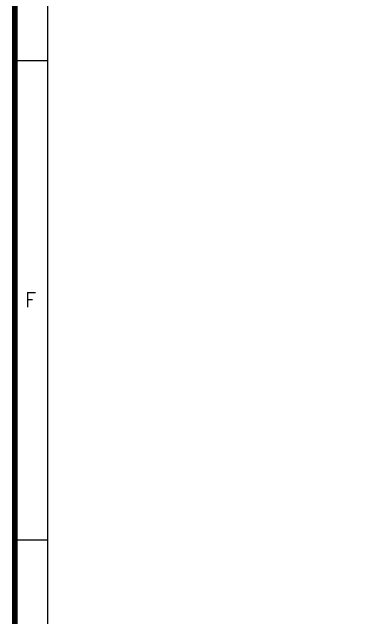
# Model space of a CAD drawing. Extents: x 7620542 to 7843793, y -6476226 to -6093835.
# Drawn here: x 7620542 to 7635147, y -6440850 to -6416580 of the extents above; entities that cross this region are included whole.
import ezdxf
from ezdxf.enums import TextEntityAlignment as Align

# ---------------------------------------------------------------- set-up
doc = ezdxf.new("R2010")
doc.units = 0
doc.header["$LTSCALE"] = 600
doc.header["$MEASUREMENT"] = 0
doc.layers.add('TITLE', color=7, linetype='CONTINUOUS')
doc.styles.add('ROMANS', font='romans.shx')

# ---------------------------------------------------------------- blocks, each defined once
blk = doc.blocks.new('A$C66962185')
at = {"layer": 'TITLE'}
blk.add_line((2.142, -141176.034), (2.142, -140930.66), dxfattribs=at)
at = {"layer": 'TITLE', "color": 0}
for p, q in [((0, -141084.592), (2.142, -141084.592)), ((-0.153, -141115.838), (2.142, -141115.838))]:
    blk.add_line(p, q, dxfattribs=at)
at = {"layer": 'TITLE', "color": 7, "const_width": 0.355}
blk.add_lwpolyline([(363, -140928.365), (363, -141178.329), (0, -141178.329), (0, -140928.365)], close=True, dxfattribs=at)
at = {"layer": 'TITLE', "color": 0, "style": 'ROMANS'}
blk.add_text('F', height=0.952, dxfattribs=at).set_placement((1.019, -141100.19), align=Align.MIDDLE)

msp = doc.modelspace()

# ---------------------------------------------------------------- block references
at = {"layer": 'TITLE', "xscale": 614.4175770664588, "yscale": 614.4175710082054, "zscale": 614.4175728063115}
msp.add_blockref('A$C66962185', (7620650.707, 80266328.743, -14.83), dxfattribs=at)

doc.saveas('drawing.dxf')
